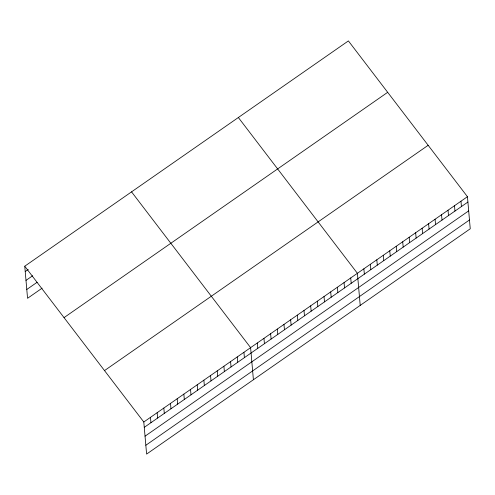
<?xml version="1.0" encoding="UTF-8"?>
<svg xmlns="http://www.w3.org/2000/svg" width="495" height="495" viewBox="0 0 495 495"><rect width="100%" height="100%" fill="white"/><g stroke="black" fill="none" stroke-linecap="round" stroke-linejoin="round"><path stroke-width="0.74" d="M24.75 266.211L348.393 40.912L467.441 196.701L470.25 228.789L146.607 454.088L143.798 422L24.75 266.211L27.559 298.299L42.118 288.164M25.22 271.557L28.252 269.447M25.988 280.387L32.664 275.74M26.786 289.476L37.1 282.292M64.034 317.623L387.678 92.317M104.513 370.588L428.156 145.289M143.798 422L467.441 196.701M144.268 427.352L467.911 202.047M145.041 436.175L468.685 210.87M145.833 445.265L469.477 219.966M238.355 117.513L357.402 273.302L360.212 305.39M131.552 191.862L250.6 347.651L253.409 379.739M460.969 201.205L461.439 206.551M454.497 205.71L454.967 211.062M448.025 210.22L448.495 215.566M441.552 214.725L442.016 220.071M435.08 219.229L435.544 224.575M428.608 223.734L429.072 229.086M422.13 228.245L422.6 233.59M415.658 232.749L416.128 238.095M409.186 237.254L409.656 242.6M402.713 241.758L403.184 247.11M396.241 246.269L396.712 251.615M389.769 250.773L390.239 256.119M383.297 255.278L383.761 260.624M376.825 259.782L377.289 265.134M370.353 264.287L370.817 269.639M363.875 268.797L364.345 274.143M350.732 277.949L351.196 283.295M344.056 282.596L344.52 287.942M337.38 287.242L337.85 292.588M330.703 291.889L331.174 297.235M324.027 296.536L324.497 301.882M317.351 301.183L317.821 306.529M310.681 305.83L311.145 311.176M304.004 310.476L304.468 315.822M297.328 315.123L297.798 320.469M290.652 319.77L291.122 325.116M283.975 324.417L284.446 329.763M277.305 329.064L277.769 334.41M270.629 333.71L271.093 339.056M263.953 338.357L264.423 343.703M257.276 343.004L257.747 348.35M243.93 352.298L244.394 357.644M237.254 356.945L237.718 362.291M230.577 361.591L231.047 366.937M223.901 366.238L224.371 371.584M217.225 370.885L217.695 376.231M210.554 375.532L211.019 380.878M203.878 380.179L204.342 385.525M197.202 384.825L197.672 390.171M190.526 389.472L190.996 394.818M183.849 394.119L184.319 399.465M177.179 398.766L177.643 404.112M170.503 403.413L170.967 408.765M163.826 408.059L164.297 413.412M157.15 412.706L157.62 418.058M150.474 417.353L150.944 422.705"/></g></svg>
